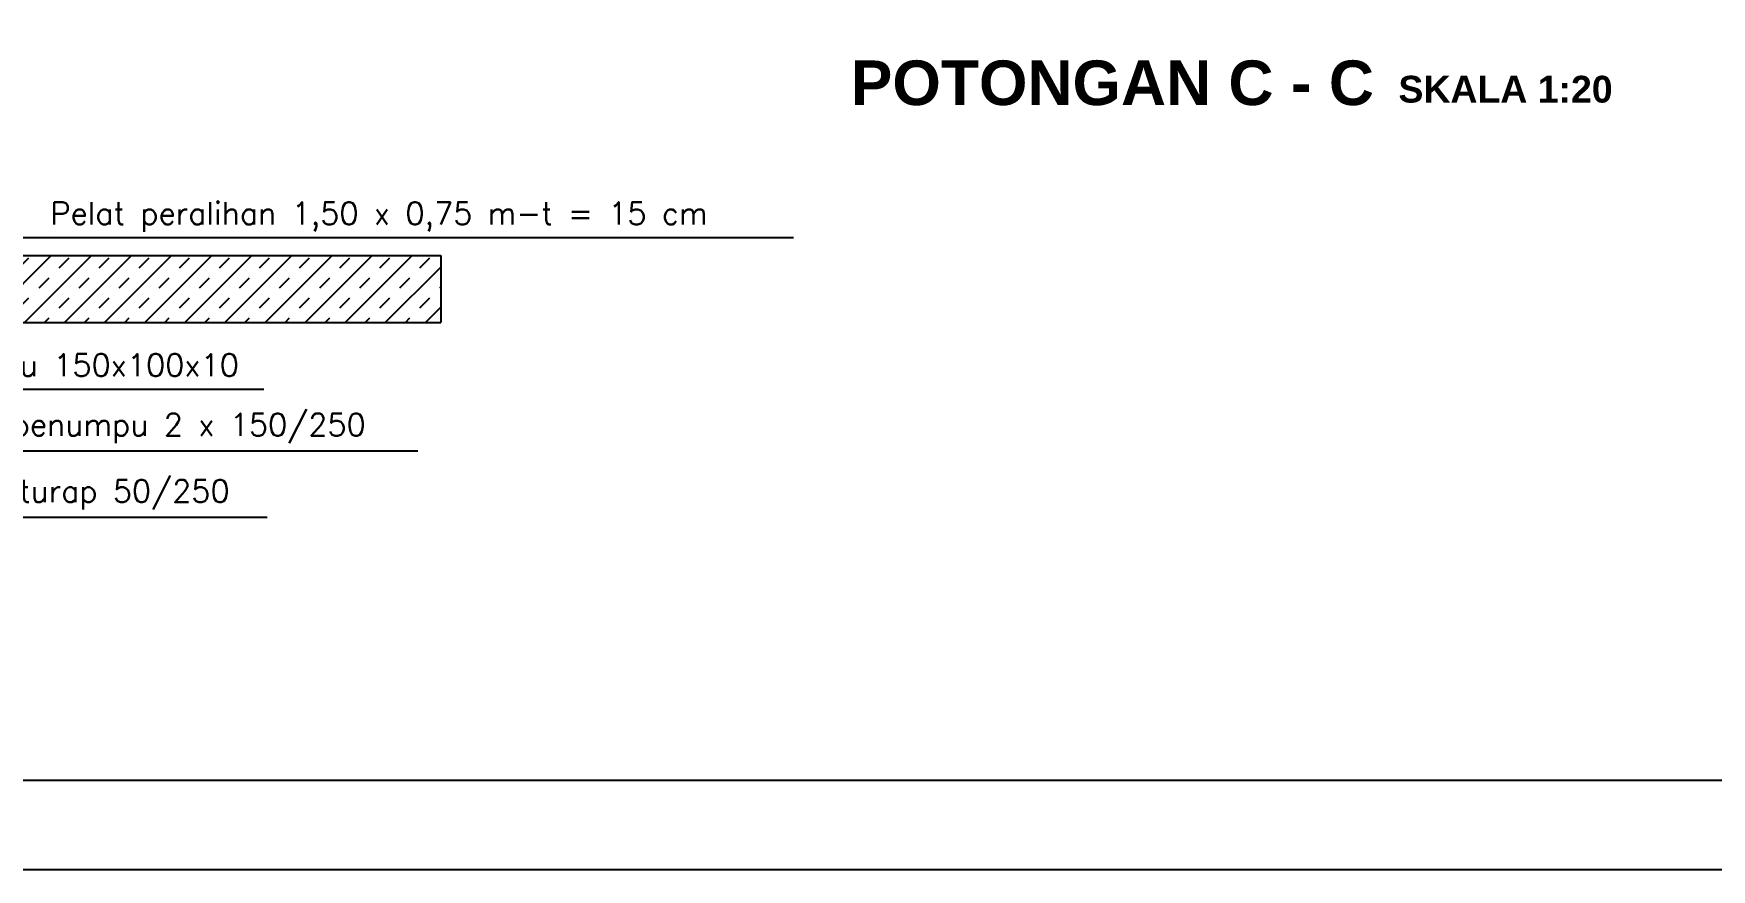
# Model space of a CAD drawing. Header units: metres. Extents: x -50 to 791, y -10 to 584.
# Drawn here: x 342.7 to 530.6, y -10 to 83.7 of the extents above; entities that cross this region are included whole.
import ezdxf

# ---------------------------------------------------------------- set-up
doc = ezdxf.new("R2010")
doc.units = ezdxf.units.M
doc.layers.get('0').update_dxf_attribs({"linetype": 'CONTINUOUS'})
for name, color, linetype in [('GRS-POTONG', 5, 'CONTINUOUS'), ('KAYU', 3, 'CONTINUOUS'), ('PASANGAN', 4, 'CONTINUOUS'), ('UKURAN', 2, 'CONTINUOUS')]:
    doc.layers.add(name, color=color, linetype=linetype)
doc.styles.add('ARIALBOLD', font='arialbd.ttf')
doc.styles.get("Standard").update_dxf_attribs({"font": 'Simplex.shx'})
doc.dimstyles.get("Standard").update_dxf_attribs({"dimtxt": 0.18, "dimasz": 0.18, "dimexe": 0.18, "dimexo": 0.0625, "dimgap": 0.09, "dimtad": 0, "dimtih": 1, "dimtoh": 1, "dimdec": 4, "dimzin": 0, "dimdsep": 46, "dimtxsty": 'Standard', "dimcen": 0.09, "dimadec": 0, "dimazin": 0, "dimtfac": 1, "dimtdec": 4, "dimtofl": 0, "dimtmove": 0, "dimatfit": 3, "dimfxl": 1, "dimtolj": 1, "dimtzin": 0, "dimarcsym": 0})

msp = doc.modelspace()

# ---------------------------------------------------------------- hatches: boundary and pattern name
at = {"layer": 'KAYU'}
h = msp.add_hatch(dxfattribs=at)
h.set_pattern_fill('TRANS', color=256, scale=0.5, angle=45, style=0)
h.set_pattern_definition([(45, (-418.8923, -134.5433), (-2.245064, 2.245064), []), (45, (-420.0148, -133.4208), (-2.245064, 2.245064), [1.5875, -1.5875])])
h.paths.add_polyline_path([(388.2904, 51.29165), (388.2904, 58.79165), (318.7904, 58.79165), (318.7904, 51.29165)])

# ---------------------------------------------------------------- linework, layer by layer
at = {"color": 1}
msp.add_lwpolyline([(-50.33, -9.99951), (790.67, -9.99951), (790.67, 584.00049), (-50.33, 584.00049)], close=True, dxfattribs=at)
msp.add_lwpolyline([(-0.33, 0.00049), (780.67, 0.00049), (780.67, 574.00049), (-0.33, 574.00049)], close=True)
at = {"layer": 'KAYU'}
msp.add_lwpolyline([(388.2904, 58.79165), (388.2904, 51.29165)], dxfattribs=at)
at = {"layer": 'PASANGAN'}
for points in [[(313.2904, 58.79165), (388.2904, 58.79165)], [(318.7904, 51.29165), (388.2904, 51.29165)]]:
    msp.add_lwpolyline(points, dxfattribs=at)

# ---------------------------------------------------------------- texts
at = {"layer": 'GRS-POTONG', "style": 'ARIALBOLD'}
for s, height, p in [('POTONGAN C - C', 5, (434.20816, 75.65567)), ('SKALA 1:20', 3, (495.54101, 75.9377))]:
    msp.add_text(s, height=height, dxfattribs=at).set_placement(p)
at = {"layer": 'UKURAN', "char_height": 2.5, "attachment_point": 4}
for s, insert in [('Pelat peralihan 1,50 x 0,75 m-t = 15 cm', (344.59375, 63.11186)), ('\\A1;Baja siku 150x100x10', (327.55094, 46.10711)), ('\\A1;Balok penumpu 2 x 150/250', (329.5369, 39.43621)), ('\\A1;Papan turap 50/250', (328.97482, 31.99023))]:
    msp.add_mtext(s, dxfattribs=dict(at, insert=insert))

# ---------------------------------------------------------------- leaders
at = {"layer": 'UKURAN', "annotation_type": 0, "has_hookline": 1, "hookline_direction": 0}
for points, text_width in [([(335.83559, 56.7028), (341.46875, 60.8202), (343.96875, 60.8202)], 83.21429), ([(318.25992, 52.87419), (324.42594, 43.81544), (326.92594, 43.81544)], 40.95238), ([(316.63504, 42.77769), (326.4119, 36.90645), (328.9119, 36.90645)], 56.19048), ([(316.81558, 26.67845), (328.34982, 29.46047)], 39.88095)]:
    msp.add_leader(points, dimstyle='Standard', override={"dimtxt": 2.5, "dimasz": 2.5, "dimexe": 1.25, "dimexo": 0.625, "dimgap": 0.625, "dimtad": 1, "dimtih": 0, "dimtoh": 0, "dimzin": 8, "dimcen": 2.5, "dimtofl": 1}, dxfattribs=dict(at, text_width=text_width))

doc.saveas('drawing.dxf')
